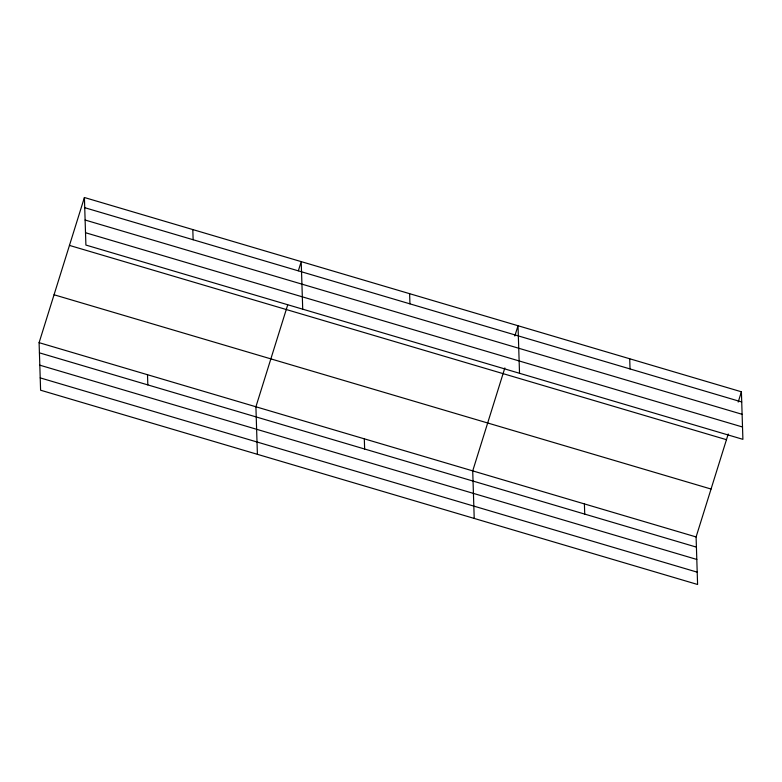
<?xml version="1.0" encoding="UTF-8"?>
<svg xmlns="http://www.w3.org/2000/svg" width="782" height="782" viewBox="0 0 782 782"><rect width="100%" height="100%" fill="white"/><g stroke="black" fill="none" stroke-linecap="round" stroke-linejoin="round"><path stroke-width="1.17" d="M728.238 433.99L696.097 536.941L697.593 584.486L40.596 390.208L39.1 342.663L84.407 197.514L741.404 391.792L742.9 439.337L85.903 245.059L84.407 197.514M287.688 304.96L255.91 406.777L257.405 454.322M298.372 270.748L301.217 261.628L302.712 309.173M504.859 367.931L472.719 470.891L474.215 518.437M514.82 335.996L518.026 325.732L519.522 373.278M738.198 402.056L741.404 391.792M84.73 207.689L741.727 401.968M85.111 220.025L742.118 414.304M85.512 232.723L742.509 427.001M69.461 245.411L726.458 439.689M54.056 294.765L711.053 489.043M39.1 342.663L696.097 536.941M39.423 352.848L696.42 547.126M39.804 365.174L696.801 559.453M40.205 377.882L697.202 572.16M629.715 358.762L630.038 368.948M584.408 503.911L584.731 514.097M409.621 293.68L409.944 303.856M364.314 438.829L364.637 449.015M192.812 229.566L193.134 239.751M147.505 374.725L147.827 384.9"/></g></svg>
